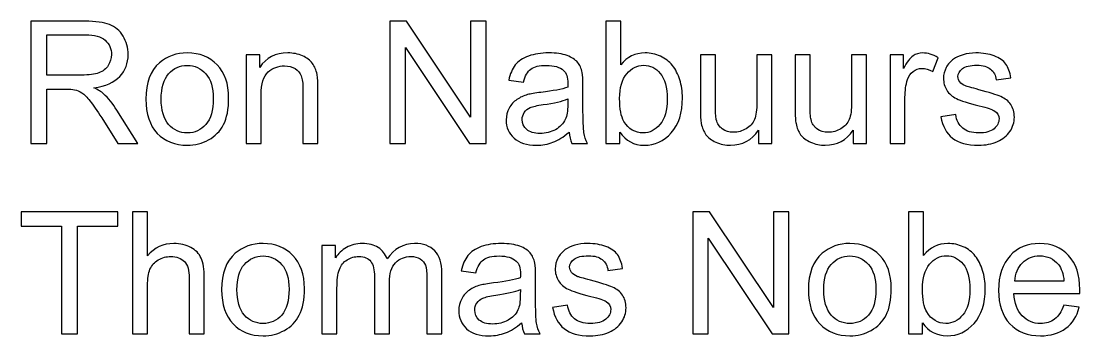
# Model space of a CAD drawing. Header units: centimetres. Extents: x -10.5 to 10.5, y -5.5 to 5.5.
# Drawn here: x 0.02 to 1.768, y -4.123 to -3.605 of the extents above; entities that cross this region are included whole.
import ezdxf

# ---------------------------------------------------------------- set-up
doc = ezdxf.new("R2010")
doc.units = ezdxf.units.CM
doc.header["$MEASUREMENT"] = 0
doc.layers.add('Laag 1', color=7, linetype='Continuous')

msp = doc.modelspace()

# ---------------------------------------------------------------- linework, layer by layer
at = {"layer": 'Laag 1', "color": 6}
for points, knots in [([(0.03569, -3.80596), (0.03569, -3.80596), (0.03569, -3.60456), (0.03569, -3.60456), (0.03569, -3.60456), (0.03569, -3.60456), (0.12495, -3.60456), (0.12495, -3.60456), (0.12495, -3.60456), (0.14291, -3.60456), (0.15655, -3.60638), (0.16588, -3.60999), (0.16588, -3.60999), (0.17521, -3.6136), (0.18267, -3.61998), (0.18824, -3.62912), (0.18824, -3.62912), (0.19382, -3.63826), (0.19659, -3.64839), (0.19659, -3.65945), (0.19659, -3.65945), (0.19659, -3.67375), (0.19195, -3.6858), (0.18271, -3.6956), (0.18271, -3.6956), (0.17348, -3.7054), (0.15923, -3.71159), (0.13991, -3.71426), (0.13991, -3.71426), (0.14699, -3.71763), (0.15233, -3.72101), (0.15599, -3.72429), (0.15599, -3.72429), (0.16377, -3.73142), (0.17113, -3.74037), (0.17802, -3.75111), (0.17802, -3.75111), (0.17802, -3.75111), (0.21286, -3.80596), (0.21286, -3.80596), (0.21286, -3.80596), (0.21286, -3.80596), (0.17957, -3.80596), (0.17957, -3.80596), (0.17957, -3.80596), (0.17957, -3.80596), (0.15294, -3.76405), (0.15294, -3.76405), (0.15294, -3.76405), (0.14521, -3.75191), (0.13878, -3.74267), (0.13377, -3.73625), (0.13377, -3.73625), (0.12871, -3.72982), (0.1242, -3.72537), (0.12022, -3.72279), (0.12022, -3.72279), (0.11628, -3.72026), (0.1122, -3.71848), (0.10808, -3.71745), (0.10808, -3.71745), (0.10508, -3.71684), (0.10015, -3.71651), (0.09326, -3.71651), (0.09326, -3.71651), (0.09326, -3.71651), (0.06241, -3.71651), (0.06241, -3.71651), (0.06241, -3.71651), (0.06241, -3.71651), (0.06241, -3.80596), (0.06241, -3.80596), (0.06241, -3.80596), (0.06241, -3.80596), (0.03569, -3.80596), (0.03569, -3.80596)], [0, 0, 0, 0, 0.05, 0.05, 0.05, 0.05, 0.1, 0.1, 0.1, 0.1, 0.15, 0.15, 0.15, 0.15, 0.2, 0.2, 0.2, 0.2, 0.25, 0.25, 0.25, 0.25, 0.3, 0.3, 0.3, 0.3, 0.35, 0.35, 0.35, 0.35, 0.4, 0.4, 0.4, 0.4, 0.45, 0.45, 0.45, 0.45, 0.5, 0.5, 0.5, 0.5, 0.55, 0.55, 0.55, 0.55, 0.6, 0.6, 0.6, 0.6, 0.65, 0.65, 0.65, 0.65, 0.7, 0.7, 0.7, 0.7, 0.75, 0.75, 0.75, 0.75, 0.8, 0.8, 0.8, 0.8, 0.85, 0.85, 0.85, 0.85, 0.9, 0.9, 0.9, 0.9, 1, 1, 1, 1]), ([(0.62902, -3.80596), (0.62902, -3.80596), (0.62902, -3.60456), (0.62902, -3.60456), (0.62902, -3.60456), (0.62902, -3.60456), (0.6564, -3.60456), (0.6564, -3.60456), (0.6564, -3.60456), (0.6564, -3.60456), (0.76207, -3.76264), (0.76207, -3.76264), (0.76207, -3.76264), (0.76207, -3.76264), (0.76207, -3.60456), (0.76207, -3.60456), (0.76207, -3.60456), (0.76207, -3.60456), (0.78767, -3.60456), (0.78767, -3.60456), (0.78767, -3.60456), (0.78767, -3.60456), (0.78767, -3.80596), (0.78767, -3.80596), (0.78767, -3.80596), (0.78767, -3.80596), (0.76029, -3.80596), (0.76029, -3.80596), (0.76029, -3.80596), (0.76029, -3.80596), (0.65462, -3.64788), (0.65462, -3.64788), (0.65462, -3.64788), (0.65462, -3.64788), (0.65462, -3.80596), (0.65462, -3.80596), (0.65462, -3.80596), (0.65462, -3.80596), (0.62902, -3.80596), (0.62902, -3.80596)], [0, 0, 0, 0, 0.0909091, 0.0909091, 0.0909091, 0.0909091, 0.1818182, 0.1818182, 0.1818182, 0.1818182, 0.2727273, 0.2727273, 0.2727273, 0.2727273, 0.3636364, 0.3636364, 0.3636364, 0.3636364, 0.4545455, 0.4545455, 0.4545455, 0.4545455, 0.5454545, 0.5454545, 0.5454545, 0.5454545, 0.6363636, 0.6363636, 0.6363636, 0.6363636, 0.7272727, 0.7272727, 0.7272727, 0.7272727, 0.8181818, 0.8181818, 0.8181818, 0.8181818, 1, 1, 1, 1]), ([(1.00857, -3.80596), (1.00857, -3.80596), (0.9855, -3.80596), (0.9855, -3.80596), (0.9855, -3.80596), (0.9855, -3.80596), (0.9855, -3.60456), (0.9855, -3.60456), (0.9855, -3.60456), (0.9855, -3.60456), (1.01026, -3.60456), (1.01026, -3.60456), (1.01026, -3.60456), (1.01026, -3.60456), (1.01026, -3.67643), (1.01026, -3.67643), (1.01026, -3.67643), (1.02071, -3.66339), (1.03403, -3.65688), (1.05025, -3.65688), (1.05025, -3.65688), (1.0592, -3.65688), (1.06773, -3.65866), (1.07575, -3.66227), (1.07575, -3.66227), (1.08377, -3.66588), (1.09033, -3.67099), (1.09554, -3.6775), (1.09554, -3.6775), (1.10069, -3.68407), (1.10477, -3.69194), (1.10768, -3.70118), (1.10768, -3.70118), (1.11063, -3.71037), (1.11208, -3.72026), (1.11208, -3.73076), (1.11208, -3.73076), (1.11208, -3.7557), (1.1059, -3.77502), (1.09357, -3.78861), (1.09357, -3.78861), (1.08119, -3.80226), (1.06637, -3.80905), (1.04908, -3.80905), (1.04908, -3.80905), (1.03187, -3.80905), (1.01837, -3.80188), (1.00857, -3.78758), (1.00857, -3.78758), (1.00857, -3.78758), (1.00857, -3.80596), (1.00857, -3.80596)], [0, 0, 0, 0, 0.0714286, 0.0714286, 0.0714286, 0.0714286, 0.1428571, 0.1428571, 0.1428571, 0.1428571, 0.2142857, 0.2142857, 0.2142857, 0.2142857, 0.2857143, 0.2857143, 0.2857143, 0.2857143, 0.3571429, 0.3571429, 0.3571429, 0.3571429, 0.4285714, 0.4285714, 0.4285714, 0.4285714, 0.5, 0.5, 0.5, 0.5, 0.5714286, 0.5714286, 0.5714286, 0.5714286, 0.6428571, 0.6428571, 0.6428571, 0.6428571, 0.7142857, 0.7142857, 0.7142857, 0.7142857, 0.7857143, 0.7857143, 0.7857143, 0.7857143, 0.8571429, 0.8571429, 0.8571429, 0.8571429, 1, 1, 1, 1]), ([(0.06241, -3.69344), (0.06241, -3.69344), (0.11961, -3.69344), (0.11961, -3.69344), (0.11961, -3.69344), (0.1318, -3.69344), (0.14127, -3.69218), (0.14811, -3.68965), (0.14811, -3.68965), (0.15496, -3.68716), (0.16016, -3.68313), (0.16368, -3.67755), (0.16368, -3.67755), (0.16724, -3.67202), (0.16902, -3.66602), (0.16902, -3.6595), (0.16902, -3.6595), (0.16902, -3.64998), (0.1656, -3.64211), (0.15871, -3.63597), (0.15871, -3.63597), (0.15182, -3.62983), (0.14094, -3.62678), (0.12608, -3.62678), (0.12608, -3.62678), (0.12608, -3.62678), (0.06241, -3.62678), (0.06241, -3.62678), (0.06241, -3.62678), (0.06241, -3.62678), (0.06241, -3.69344), (0.06241, -3.69344)], [0, 0, 0, 0, 0.1111111, 0.1111111, 0.1111111, 0.1111111, 0.2222222, 0.2222222, 0.2222222, 0.2222222, 0.3333333, 0.3333333, 0.3333333, 0.3333333, 0.4444444, 0.4444444, 0.4444444, 0.4444444, 0.5555556, 0.5555556, 0.5555556, 0.5555556, 0.6666667, 0.6666667, 0.6666667, 0.6666667, 0.7777778, 0.7777778, 0.7777778, 0.7777778, 1, 1, 1, 1]), ([(0.22589, -3.73297), (0.22589, -3.70601), (0.23339, -3.68604), (0.24844, -3.67305), (0.24844, -3.67305), (0.26096, -3.66227), (0.27629, -3.65688), (0.29434, -3.65688), (0.29434, -3.65688), (0.31436, -3.65688), (0.33077, -3.66344), (0.34352, -3.67657), (0.34352, -3.67657), (0.35622, -3.68965), (0.3626, -3.70779), (0.3626, -3.7309), (0.3626, -3.7309), (0.3626, -3.74966), (0.35979, -3.76438), (0.35416, -3.77511), (0.35416, -3.77511), (0.34854, -3.78585), (0.34033, -3.79419), (0.32955, -3.80015), (0.32955, -3.80015), (0.31881, -3.8061), (0.30704, -3.80905), (0.29434, -3.80905), (0.29434, -3.80905), (0.2739, -3.80905), (0.2574, -3.80254), (0.24479, -3.78946), (0.24479, -3.78946), (0.23217, -3.77638), (0.22589, -3.75753), (0.22589, -3.73297)], [0, 0, 0, 0, 0.1, 0.1, 0.1, 0.1, 0.2, 0.2, 0.2, 0.2, 0.3, 0.3, 0.3, 0.3, 0.4, 0.4, 0.4, 0.4, 0.5, 0.5, 0.5, 0.5, 0.6, 0.6, 0.6, 0.6, 0.7, 0.7, 0.7, 0.7, 0.8, 0.8, 0.8, 0.8, 1, 1, 1, 1]), ([(0.39162, -3.80596), (0.39162, -3.80596), (0.39162, -3.65997), (0.39162, -3.65997), (0.39162, -3.65997), (0.39162, -3.65997), (0.41384, -3.65997), (0.41384, -3.65997), (0.41384, -3.65997), (0.41384, -3.65997), (0.41384, -3.68069), (0.41384, -3.68069), (0.41384, -3.68069), (0.42453, -3.6648), (0.44, -3.65688), (0.4602, -3.65688), (0.4602, -3.65688), (0.46902, -3.65688), (0.47708, -3.65847), (0.48444, -3.66161), (0.48444, -3.66161), (0.4918, -3.66475), (0.49733, -3.66892), (0.50099, -3.67403), (0.50099, -3.67403), (0.50465, -3.67915), (0.50723, -3.68524), (0.50868, -3.69227), (0.50868, -3.69227), (0.50957, -3.69687), (0.51004, -3.70488), (0.51004, -3.71632), (0.51004, -3.71632), (0.51004, -3.71632), (0.51004, -3.80596), (0.51004, -3.80596), (0.51004, -3.80596), (0.51004, -3.80596), (0.48528, -3.80596), (0.48528, -3.80596), (0.48528, -3.80596), (0.48528, -3.80596), (0.48528, -3.71726), (0.48528, -3.71726), (0.48528, -3.71726), (0.48528, -3.70718), (0.48435, -3.69963), (0.48242, -3.69466), (0.48242, -3.69466), (0.4805, -3.68969), (0.47708, -3.68571), (0.4722, -3.68271), (0.4722, -3.68271), (0.46733, -3.67975), (0.46156, -3.67825), (0.455, -3.67825), (0.455, -3.67825), (0.4445, -3.67825), (0.43545, -3.68158), (0.42781, -3.68829), (0.42781, -3.68829), (0.42017, -3.69494), (0.41637, -3.70765), (0.41637, -3.72631), (0.41637, -3.72631), (0.41637, -3.72631), (0.41637, -3.80596), (0.41637, -3.80596), (0.41637, -3.80596), (0.41637, -3.80596), (0.39162, -3.80596), (0.39162, -3.80596)], [0, 0, 0, 0, 0.0526316, 0.0526316, 0.0526316, 0.0526316, 0.1052632, 0.1052632, 0.1052632, 0.1052632, 0.1578947, 0.1578947, 0.1578947, 0.1578947, 0.2105263, 0.2105263, 0.2105263, 0.2105263, 0.2631579, 0.2631579, 0.2631579, 0.2631579, 0.3157895, 0.3157895, 0.3157895, 0.3157895, 0.3684211, 0.3684211, 0.3684211, 0.3684211, 0.4210526, 0.4210526, 0.4210526, 0.4210526, 0.4736842, 0.4736842, 0.4736842, 0.4736842, 0.5263158, 0.5263158, 0.5263158, 0.5263158, 0.5789474, 0.5789474, 0.5789474, 0.5789474, 0.6315789, 0.6315789, 0.6315789, 0.6315789, 0.6842105, 0.6842105, 0.6842105, 0.6842105, 0.7368421, 0.7368421, 0.7368421, 0.7368421, 0.7894737, 0.7894737, 0.7894737, 0.7894737, 0.8421053, 0.8421053, 0.8421053, 0.8421053, 0.8947368, 0.8947368, 0.8947368, 0.8947368, 1, 1, 1, 1]), ([(0.9247, -3.78768), (0.91551, -3.79551), (0.90665, -3.80099), (0.89817, -3.80423), (0.89817, -3.80423), (0.88968, -3.80746), (0.88059, -3.80905), (0.87084, -3.80905), (0.87084, -3.80905), (0.8548, -3.80905), (0.84247, -3.80516), (0.83385, -3.79733), (0.83385, -3.79733), (0.82522, -3.78955), (0.82091, -3.77957), (0.82091, -3.76742), (0.82091, -3.76742), (0.82091, -3.7603), (0.82255, -3.75378), (0.82578, -3.74787), (0.82578, -3.74787), (0.82906, -3.74197), (0.83333, -3.73728), (0.83858, -3.73372), (0.83858, -3.73372), (0.84388, -3.73015), (0.84979, -3.72743), (0.8564, -3.7256), (0.8564, -3.7256), (0.86127, -3.72434), (0.86863, -3.72312), (0.87843, -3.7219), (0.87843, -3.7219), (0.8984, -3.71956), (0.91317, -3.7167), (0.92259, -3.71342), (0.92259, -3.71342), (0.92269, -3.71004), (0.92273, -3.70788), (0.92273, -3.70699), (0.92273, -3.70699), (0.92273, -3.69696), (0.92039, -3.68988), (0.9157, -3.68576), (0.9157, -3.68576), (0.90937, -3.68018), (0.89995, -3.67741), (0.88748, -3.67741), (0.88748, -3.67741), (0.8758, -3.67741), (0.86718, -3.67947), (0.86165, -3.68355), (0.86165, -3.68355), (0.85607, -3.68763), (0.85199, -3.69485), (0.84932, -3.70526), (0.84932, -3.70526), (0.84932, -3.70526), (0.82513, -3.70188), (0.82513, -3.70188), (0.82513, -3.70188), (0.82733, -3.69152), (0.83094, -3.68313), (0.836, -3.67675), (0.836, -3.67675), (0.84107, -3.67038), (0.84838, -3.6655), (0.85794, -3.66203), (0.85794, -3.66203), (0.86746, -3.65861), (0.87857, -3.65688), (0.89114, -3.65688), (0.89114, -3.65688), (0.90361, -3.65688), (0.91378, -3.65833), (0.92161, -3.66128), (0.92161, -3.66128), (0.92939, -3.66424), (0.93516, -3.66789), (0.93881, -3.67235), (0.93881, -3.67235), (0.94247, -3.6768), (0.94505, -3.68243), (0.94655, -3.68922), (0.94655, -3.68922), (0.94735, -3.69344), (0.94777, -3.70104), (0.94777, -3.71196), (0.94777, -3.71196), (0.94777, -3.71196), (0.94777, -3.74478), (0.94777, -3.74478), (0.94777, -3.74478), (0.94777, -3.7677), (0.94828, -3.78219), (0.94932, -3.78833), (0.94932, -3.78833), (0.9503, -3.79447), (0.95236, -3.80033), (0.95536, -3.80596), (0.95536, -3.80596), (0.95536, -3.80596), (0.92948, -3.80596), (0.92948, -3.80596), (0.92948, -3.80596), (0.927, -3.80076), (0.92541, -3.79466), (0.9247, -3.78768)], [0, 0, 0, 0, 0.0357143, 0.0357143, 0.0357143, 0.0357143, 0.0714286, 0.0714286, 0.0714286, 0.0714286, 0.1071429, 0.1071429, 0.1071429, 0.1071429, 0.1428571, 0.1428571, 0.1428571, 0.1428571, 0.1785714, 0.1785714, 0.1785714, 0.1785714, 0.2142857, 0.2142857, 0.2142857, 0.2142857, 0.25, 0.25, 0.25, 0.25, 0.2857143, 0.2857143, 0.2857143, 0.2857143, 0.3214286, 0.3214286, 0.3214286, 0.3214286, 0.3571429, 0.3571429, 0.3571429, 0.3571429, 0.3928571, 0.3928571, 0.3928571, 0.3928571, 0.4285714, 0.4285714, 0.4285714, 0.4285714, 0.4642857, 0.4642857, 0.4642857, 0.4642857, 0.5, 0.5, 0.5, 0.5, 0.5357143, 0.5357143, 0.5357143, 0.5357143, 0.5714286, 0.5714286, 0.5714286, 0.5714286, 0.6071429, 0.6071429, 0.6071429, 0.6071429, 0.6428571, 0.6428571, 0.6428571, 0.6428571, 0.6785714, 0.6785714, 0.6785714, 0.6785714, 0.7142857, 0.7142857, 0.7142857, 0.7142857, 0.75, 0.75, 0.75, 0.75, 0.7857143, 0.7857143, 0.7857143, 0.7857143, 0.8214286, 0.8214286, 0.8214286, 0.8214286, 0.8571429, 0.8571429, 0.8571429, 0.8571429, 0.8928571, 0.8928571, 0.8928571, 0.8928571, 0.9285714, 0.9285714, 0.9285714, 0.9285714, 1, 1, 1, 1]), ([(1.23758, -3.80596), (1.23758, -3.80596), (1.23758, -3.78425), (1.23758, -3.78425), (1.23758, -3.78425), (1.22624, -3.8008), (1.21086, -3.80905), (1.1914, -3.80905), (1.1914, -3.80905), (1.18282, -3.80905), (1.17481, -3.80741), (1.16735, -3.80413), (1.16735, -3.80413), (1.1599, -3.8008), (1.15437, -3.79668), (1.15076, -3.79171), (1.15076, -3.79171), (1.14715, -3.78669), (1.14462, -3.7806), (1.14316, -3.77338), (1.14316, -3.77338), (1.14218, -3.7685), (1.14166, -3.76081), (1.14166, -3.75031), (1.14166, -3.75031), (1.14166, -3.75031), (1.14166, -3.65997), (1.14166, -3.65997), (1.14166, -3.65997), (1.14166, -3.65997), (1.16642, -3.65997), (1.16642, -3.65997), (1.16642, -3.65997), (1.16642, -3.65997), (1.16642, -3.74075), (1.16642, -3.74075), (1.16642, -3.74075), (1.16642, -3.75364), (1.16693, -3.76236), (1.16792, -3.76681), (1.16792, -3.76681), (1.16946, -3.77333), (1.17275, -3.77839), (1.17781, -3.7821), (1.17781, -3.7821), (1.18282, -3.7858), (1.18901, -3.78768), (1.19642, -3.78768), (1.19642, -3.78768), (1.20383, -3.78768), (1.21077, -3.7858), (1.21724, -3.782), (1.21724, -3.782), (1.22371, -3.77821), (1.2283, -3.773), (1.23102, -3.76649), (1.23102, -3.76649), (1.23369, -3.75997), (1.23505, -3.75045), (1.23505, -3.73803), (1.23505, -3.73803), (1.23505, -3.73803), (1.23505, -3.65997), (1.23505, -3.65997), (1.23505, -3.65997), (1.23505, -3.65997), (1.2598, -3.65997), (1.2598, -3.65997), (1.2598, -3.65997), (1.2598, -3.65997), (1.2598, -3.80596), (1.2598, -3.80596), (1.2598, -3.80596), (1.2598, -3.80596), (1.23758, -3.80596), (1.23758, -3.80596)], [0, 0, 0, 0, 0.05, 0.05, 0.05, 0.05, 0.1, 0.1, 0.1, 0.1, 0.15, 0.15, 0.15, 0.15, 0.2, 0.2, 0.2, 0.2, 0.25, 0.25, 0.25, 0.25, 0.3, 0.3, 0.3, 0.3, 0.35, 0.35, 0.35, 0.35, 0.4, 0.4, 0.4, 0.4, 0.45, 0.45, 0.45, 0.45, 0.5, 0.5, 0.5, 0.5, 0.55, 0.55, 0.55, 0.55, 0.6, 0.6, 0.6, 0.6, 0.65, 0.65, 0.65, 0.65, 0.7, 0.7, 0.7, 0.7, 0.75, 0.75, 0.75, 0.75, 0.8, 0.8, 0.8, 0.8, 0.85, 0.85, 0.85, 0.85, 0.9, 0.9, 0.9, 0.9, 1, 1, 1, 1]), ([(1.39402, -3.80596), (1.39402, -3.80596), (1.39402, -3.78425), (1.39402, -3.78425), (1.39402, -3.78425), (1.38268, -3.8008), (1.3673, -3.80905), (1.34784, -3.80905), (1.34784, -3.80905), (1.33926, -3.80905), (1.33125, -3.80741), (1.32379, -3.80413), (1.32379, -3.80413), (1.31634, -3.8008), (1.31081, -3.79668), (1.3072, -3.79171), (1.3072, -3.79171), (1.30359, -3.78669), (1.30106, -3.7806), (1.2996, -3.77338), (1.2996, -3.77338), (1.29862, -3.7685), (1.2981, -3.76081), (1.2981, -3.75031), (1.2981, -3.75031), (1.2981, -3.75031), (1.2981, -3.65997), (1.2981, -3.65997), (1.2981, -3.65997), (1.2981, -3.65997), (1.32286, -3.65997), (1.32286, -3.65997), (1.32286, -3.65997), (1.32286, -3.65997), (1.32286, -3.74075), (1.32286, -3.74075), (1.32286, -3.74075), (1.32286, -3.75364), (1.32337, -3.76236), (1.32436, -3.76681), (1.32436, -3.76681), (1.3259, -3.77333), (1.32919, -3.77839), (1.33425, -3.7821), (1.33425, -3.7821), (1.33926, -3.7858), (1.34545, -3.78768), (1.35286, -3.78768), (1.35286, -3.78768), (1.36027, -3.78768), (1.36721, -3.7858), (1.37368, -3.782), (1.37368, -3.782), (1.38015, -3.77821), (1.38474, -3.773), (1.38746, -3.76649), (1.38746, -3.76649), (1.39013, -3.75997), (1.39149, -3.75045), (1.39149, -3.73803), (1.39149, -3.73803), (1.39149, -3.73803), (1.39149, -3.65997), (1.39149, -3.65997), (1.39149, -3.65997), (1.39149, -3.65997), (1.41624, -3.65997), (1.41624, -3.65997), (1.41624, -3.65997), (1.41624, -3.65997), (1.41624, -3.80596), (1.41624, -3.80596), (1.41624, -3.80596), (1.41624, -3.80596), (1.39402, -3.80596), (1.39402, -3.80596)], [0, 0, 0, 0, 0.05, 0.05, 0.05, 0.05, 0.1, 0.1, 0.1, 0.1, 0.15, 0.15, 0.15, 0.15, 0.2, 0.2, 0.2, 0.2, 0.25, 0.25, 0.25, 0.25, 0.3, 0.3, 0.3, 0.3, 0.35, 0.35, 0.35, 0.35, 0.4, 0.4, 0.4, 0.4, 0.45, 0.45, 0.45, 0.45, 0.5, 0.5, 0.5, 0.5, 0.55, 0.55, 0.55, 0.55, 0.6, 0.6, 0.6, 0.6, 0.65, 0.65, 0.65, 0.65, 0.7, 0.7, 0.7, 0.7, 0.75, 0.75, 0.75, 0.75, 0.8, 0.8, 0.8, 0.8, 0.85, 0.85, 0.85, 0.85, 0.9, 0.9, 0.9, 0.9, 1, 1, 1, 1]), ([(1.45482, -3.80596), (1.45482, -3.80596), (1.45482, -3.65997), (1.45482, -3.65997), (1.45482, -3.65997), (1.45482, -3.65997), (1.47705, -3.65997), (1.47705, -3.65997), (1.47705, -3.65997), (1.47705, -3.65997), (1.47705, -3.68233), (1.47705, -3.68233), (1.47705, -3.68233), (1.48272, -3.67197), (1.48797, -3.66513), (1.4928, -3.66185), (1.4928, -3.66185), (1.49763, -3.65852), (1.50292, -3.65688), (1.50869, -3.65688), (1.50869, -3.65688), (1.51704, -3.65688), (1.52552, -3.6595), (1.53415, -3.66471), (1.53415, -3.66471), (1.53415, -3.66471), (1.52533, -3.68754), (1.52533, -3.68754), (1.52533, -3.68754), (1.51933, -3.68416), (1.51333, -3.68247), (1.50733, -3.68247), (1.50733, -3.68247), (1.50194, -3.68247), (1.49711, -3.68411), (1.49284, -3.68735), (1.49284, -3.68735), (1.48858, -3.69058), (1.48553, -3.69508), (1.4837, -3.70085), (1.4837, -3.70085), (1.48094, -3.70962), (1.47958, -3.71923), (1.47958, -3.72968), (1.47958, -3.72968), (1.47958, -3.72968), (1.47958, -3.80596), (1.47958, -3.80596), (1.47958, -3.80596), (1.47958, -3.80596), (1.45482, -3.80596), (1.45482, -3.80596)], [0, 0, 0, 0, 0.0714286, 0.0714286, 0.0714286, 0.0714286, 0.1428571, 0.1428571, 0.1428571, 0.1428571, 0.2142857, 0.2142857, 0.2142857, 0.2142857, 0.2857143, 0.2857143, 0.2857143, 0.2857143, 0.3571429, 0.3571429, 0.3571429, 0.3571429, 0.4285714, 0.4285714, 0.4285714, 0.4285714, 0.5, 0.5, 0.5, 0.5, 0.5714286, 0.5714286, 0.5714286, 0.5714286, 0.6428571, 0.6428571, 0.6428571, 0.6428571, 0.7142857, 0.7142857, 0.7142857, 0.7142857, 0.7857143, 0.7857143, 0.7857143, 0.7857143, 0.8571429, 0.8571429, 0.8571429, 0.8571429, 1, 1, 1, 1]), ([(1.53893, -3.76236), (1.53893, -3.76236), (1.5634, -3.75842), (1.5634, -3.75842), (1.5634, -3.75842), (1.56476, -3.76822), (1.56861, -3.77572), (1.57489, -3.78097), (1.57489, -3.78097), (1.58117, -3.78618), (1.58998, -3.7888), (1.60124, -3.7888), (1.60124, -3.7888), (1.61263, -3.7888), (1.62107, -3.7865), (1.6266, -3.78186), (1.6266, -3.78186), (1.63208, -3.77727), (1.63485, -3.77183), (1.63485, -3.76559), (1.63485, -3.76559), (1.63485, -3.76002), (1.63237, -3.75561), (1.62744, -3.75242), (1.62744, -3.75242), (1.62397, -3.75022), (1.61553, -3.74745), (1.60213, -3.74403), (1.60213, -3.74403), (1.58403, -3.73948), (1.57151, -3.73554), (1.56448, -3.73222), (1.56448, -3.73222), (1.5575, -3.72884), (1.5522, -3.72425), (1.54859, -3.71834), (1.54859, -3.71834), (1.54498, -3.71248), (1.54315, -3.70596), (1.54315, -3.69884), (1.54315, -3.69884), (1.54315, -3.69232), (1.54465, -3.68632), (1.5476, -3.68079), (1.5476, -3.68079), (1.5506, -3.67525), (1.55464, -3.67066), (1.55975, -3.667), (1.55975, -3.667), (1.56359, -3.66419), (1.56884, -3.6618), (1.57545, -3.65983), (1.57545, -3.65983), (1.58211, -3.65786), (1.58919, -3.65688), (1.59678, -3.65688), (1.59678, -3.65688), (1.60822, -3.65688), (1.61825, -3.65852), (1.62688, -3.66185), (1.62688, -3.66185), (1.63555, -3.66513), (1.64193, -3.66963), (1.64605, -3.67525), (1.64605, -3.67525), (1.65013, -3.68093), (1.65299, -3.68847), (1.65454, -3.69794), (1.65454, -3.69794), (1.65454, -3.69794), (1.63035, -3.70132), (1.63035, -3.70132), (1.63035, -3.70132), (1.62927, -3.69373), (1.62608, -3.68777), (1.62083, -3.68351), (1.62083, -3.68351), (1.61558, -3.67924), (1.60817, -3.67713), (1.59856, -3.67713), (1.59856, -3.67713), (1.58726, -3.67713), (1.57915, -3.679), (1.57433, -3.68275), (1.57433, -3.68275), (1.5695, -3.68651), (1.56706, -3.69091), (1.56706, -3.69593), (1.56706, -3.69593), (1.56706, -3.69912), (1.56804, -3.70202), (1.57006, -3.7046), (1.57006, -3.7046), (1.57208, -3.70723), (1.57522, -3.70943), (1.57953, -3.71117), (1.57953, -3.71117), (1.58201, -3.7121), (1.58923, -3.71421), (1.60133, -3.71749), (1.60133, -3.71749), (1.61877, -3.72214), (1.63096, -3.72598), (1.6379, -3.72893), (1.6379, -3.72893), (1.64484, -3.73189), (1.65027, -3.73625), (1.65421, -3.74187), (1.65421, -3.74187), (1.6582, -3.74755), (1.66017, -3.75458), (1.66017, -3.76302), (1.66017, -3.76302), (1.66017, -3.77122), (1.65778, -3.77896), (1.65295, -3.78622), (1.65295, -3.78622), (1.64812, -3.79349), (1.64118, -3.79912), (1.63213, -3.8031), (1.63213, -3.8031), (1.62304, -3.80709), (1.61277, -3.80905), (1.60133, -3.80905), (1.60133, -3.80905), (1.58239, -3.80905), (1.5679, -3.80512), (1.55796, -3.79729), (1.55796, -3.79729), (1.54803, -3.78941), (1.5417, -3.77778), (1.53893, -3.76236)], [0, 0, 0, 0, 0.0294118, 0.0294118, 0.0294118, 0.0294118, 0.0588235, 0.0588235, 0.0588235, 0.0588235, 0.0882353, 0.0882353, 0.0882353, 0.0882353, 0.1176471, 0.1176471, 0.1176471, 0.1176471, 0.1470588, 0.1470588, 0.1470588, 0.1470588, 0.1764706, 0.1764706, 0.1764706, 0.1764706, 0.2058824, 0.2058824, 0.2058824, 0.2058824, 0.2352941, 0.2352941, 0.2352941, 0.2352941, 0.2647059, 0.2647059, 0.2647059, 0.2647059, 0.2941176, 0.2941176, 0.2941176, 0.2941176, 0.3235294, 0.3235294, 0.3235294, 0.3235294, 0.3529412, 0.3529412, 0.3529412, 0.3529412, 0.3823529, 0.3823529, 0.3823529, 0.3823529, 0.4117647, 0.4117647, 0.4117647, 0.4117647, 0.4411765, 0.4411765, 0.4411765, 0.4411765, 0.4705882, 0.4705882, 0.4705882, 0.4705882, 0.5, 0.5, 0.5, 0.5, 0.5294118, 0.5294118, 0.5294118, 0.5294118, 0.5588235, 0.5588235, 0.5588235, 0.5588235, 0.5882353, 0.5882353, 0.5882353, 0.5882353, 0.6176471, 0.6176471, 0.6176471, 0.6176471, 0.6470588, 0.6470588, 0.6470588, 0.6470588, 0.6764706, 0.6764706, 0.6764706, 0.6764706, 0.7058824, 0.7058824, 0.7058824, 0.7058824, 0.7352941, 0.7352941, 0.7352941, 0.7352941, 0.7647059, 0.7647059, 0.7647059, 0.7647059, 0.7941176, 0.7941176, 0.7941176, 0.7941176, 0.8235294, 0.8235294, 0.8235294, 0.8235294, 0.8529412, 0.8529412, 0.8529412, 0.8529412, 0.8823529, 0.8823529, 0.8823529, 0.8823529, 0.9117647, 0.9117647, 0.9117647, 0.9117647, 0.9411765, 0.9411765, 0.9411765, 0.9411765, 1, 1, 1, 1]), ([(0.25121, -3.73301), (0.25121, -3.75167), (0.25529, -3.76564), (0.26344, -3.77488), (0.26344, -3.77488), (0.27165, -3.78416), (0.28192, -3.7888), (0.29434, -3.7888), (0.29434, -3.7888), (0.30662, -3.7888), (0.31684, -3.78416), (0.32505, -3.77483), (0.32505, -3.77483), (0.3332, -3.7655), (0.33728, -3.7513), (0.33728, -3.73222), (0.33728, -3.73222), (0.33728, -3.71421), (0.33316, -3.70057), (0.32495, -3.69133), (0.32495, -3.69133), (0.31675, -3.68205), (0.30653, -3.67741), (0.29434, -3.67741), (0.29434, -3.67741), (0.28192, -3.67741), (0.27165, -3.682), (0.26344, -3.69124), (0.26344, -3.69124), (0.25529, -3.70048), (0.25121, -3.7144), (0.25121, -3.73301)], [0, 0, 0, 0, 0.1111111, 0.1111111, 0.1111111, 0.1111111, 0.2222222, 0.2222222, 0.2222222, 0.2222222, 0.3333333, 0.3333333, 0.3333333, 0.3333333, 0.4444444, 0.4444444, 0.4444444, 0.4444444, 0.5555556, 0.5555556, 0.5555556, 0.5555556, 0.6666667, 0.6666667, 0.6666667, 0.6666667, 0.7777778, 0.7777778, 0.7777778, 0.7777778, 1, 1, 1, 1]), ([(1.00829, -3.73189), (1.00829, -3.74933), (1.01068, -3.76194), (1.01541, -3.76972), (1.01541, -3.76972), (1.0232, -3.78243), (1.0337, -3.7888), (1.04697, -3.7888), (1.04697, -3.7888), (1.0578, -3.7888), (1.06712, -3.78411), (1.07495, -3.77474), (1.07495, -3.77474), (1.08283, -3.76536), (1.08677, -3.75139), (1.08677, -3.73282), (1.08677, -3.73282), (1.08677, -3.71379), (1.08302, -3.69977), (1.07547, -3.69072), (1.07547, -3.69072), (1.06792, -3.68168), (1.05878, -3.67713), (1.04809, -3.67713), (1.04809, -3.67713), (1.03726, -3.67713), (1.02793, -3.68182), (1.0201, -3.69119), (1.0201, -3.69119), (1.01223, -3.70057), (1.00829, -3.71412), (1.00829, -3.73189)], [0, 0, 0, 0, 0.1111111, 0.1111111, 0.1111111, 0.1111111, 0.2222222, 0.2222222, 0.2222222, 0.2222222, 0.3333333, 0.3333333, 0.3333333, 0.3333333, 0.4444444, 0.4444444, 0.4444444, 0.4444444, 0.5555556, 0.5555556, 0.5555556, 0.5555556, 0.6666667, 0.6666667, 0.6666667, 0.6666667, 0.7777778, 0.7777778, 0.7777778, 0.7777778, 1, 1, 1, 1]), ([(0.92273, -3.73282), (0.91373, -3.73648), (0.90023, -3.73958), (0.88223, -3.74211), (0.88223, -3.74211), (0.87201, -3.74356), (0.86479, -3.7452), (0.86057, -3.74703), (0.86057, -3.74703), (0.85635, -3.74886), (0.85311, -3.75153), (0.85082, -3.755), (0.85082, -3.755), (0.84852, -3.75852), (0.84735, -3.76241), (0.84735, -3.76672), (0.84735, -3.76672), (0.84735, -3.77324), (0.84983, -3.77872), (0.85485, -3.78308), (0.85485, -3.78308), (0.85987, -3.78744), (0.86718, -3.78965), (0.87679, -3.78965), (0.87679, -3.78965), (0.88631, -3.78965), (0.89479, -3.78758), (0.90225, -3.78341), (0.90225, -3.78341), (0.90965, -3.77928), (0.91514, -3.77361), (0.91861, -3.76644), (0.91861, -3.76644), (0.92128, -3.76086), (0.92259, -3.75266), (0.92259, -3.74183), (0.92259, -3.74183), (0.92259, -3.74183), (0.92273, -3.73282), (0.92273, -3.73282)], [0, 0, 0, 0, 0.0909091, 0.0909091, 0.0909091, 0.0909091, 0.1818182, 0.1818182, 0.1818182, 0.1818182, 0.2727273, 0.2727273, 0.2727273, 0.2727273, 0.3636364, 0.3636364, 0.3636364, 0.3636364, 0.4545455, 0.4545455, 0.4545455, 0.4545455, 0.5454545, 0.5454545, 0.5454545, 0.5454545, 0.6363636, 0.6363636, 0.6363636, 0.6363636, 0.7272727, 0.7272727, 0.7272727, 0.7272727, 0.8181818, 0.8181818, 0.8181818, 0.8181818, 1, 1, 1, 1]), ([(0.08632, -4.12021), (0.08632, -4.12021), (0.08632, -3.94243), (0.08632, -3.94243), (0.08632, -3.94243), (0.08632, -3.94243), (0.01994, -3.94243), (0.01994, -3.94243), (0.01994, -3.94243), (0.01994, -3.94243), (0.01994, -3.91881), (0.01994, -3.91881), (0.01994, -3.91881), (0.01994, -3.91881), (0.17943, -3.91881), (0.17943, -3.91881), (0.17943, -3.91881), (0.17943, -3.91881), (0.17943, -3.94243), (0.17943, -3.94243), (0.17943, -3.94243), (0.17943, -3.94243), (0.11305, -3.94243), (0.11305, -3.94243), (0.11305, -3.94243), (0.11305, -3.94243), (0.11305, -4.12021), (0.11305, -4.12021), (0.11305, -4.12021), (0.11305, -4.12021), (0.08632, -4.12021), (0.08632, -4.12021)], [0, 0, 0, 0, 0.1111111, 0.1111111, 0.1111111, 0.1111111, 0.2222222, 0.2222222, 0.2222222, 0.2222222, 0.3333333, 0.3333333, 0.3333333, 0.3333333, 0.4444444, 0.4444444, 0.4444444, 0.4444444, 0.5555556, 0.5555556, 0.5555556, 0.5555556, 0.6666667, 0.6666667, 0.6666667, 0.6666667, 0.7777778, 0.7777778, 0.7777778, 0.7777778, 1, 1, 1, 1]), ([(0.20386, -4.12021), (0.20386, -4.12021), (0.20386, -3.91881), (0.20386, -3.91881), (0.20386, -3.91881), (0.20386, -3.91881), (0.22861, -3.91881), (0.22861, -3.91881), (0.22861, -3.91881), (0.22861, -3.91881), (0.22861, -3.99129), (0.22861, -3.99129), (0.22861, -3.99129), (0.24009, -3.97783), (0.25458, -3.97113), (0.27211, -3.97113), (0.27211, -3.97113), (0.28285, -3.97113), (0.29218, -3.97324), (0.30015, -3.9775), (0.30015, -3.9775), (0.30807, -3.98177), (0.31375, -3.98763), (0.31717, -3.99513), (0.31717, -3.99513), (0.32059, -4.00263), (0.32228, -4.01355), (0.32228, -4.02781), (0.32228, -4.02781), (0.32228, -4.02781), (0.32228, -4.12021), (0.32228, -4.12021), (0.32228, -4.12021), (0.32228, -4.12021), (0.29752, -4.12021), (0.29752, -4.12021), (0.29752, -4.12021), (0.29752, -4.12021), (0.29752, -4.0279), (0.29752, -4.0279), (0.29752, -4.0279), (0.29752, -4.01557), (0.29485, -4.00657), (0.28955, -4.00094), (0.28955, -4.00094), (0.28421, -3.99532), (0.27671, -3.9925), (0.26696, -3.9925), (0.26696, -3.9925), (0.25969, -3.9925), (0.25285, -3.99438), (0.24642, -3.99818), (0.24642, -3.99818), (0.24, -4.00197), (0.23545, -4.00713), (0.23269, -4.01365), (0.23269, -4.01365), (0.22997, -4.02012), (0.22861, -4.02907), (0.22861, -4.04051), (0.22861, -4.04051), (0.22861, -4.04051), (0.22861, -4.12021), (0.22861, -4.12021), (0.22861, -4.12021), (0.22861, -4.12021), (0.20386, -4.12021), (0.20386, -4.12021)], [0, 0, 0, 0, 0.0555556, 0.0555556, 0.0555556, 0.0555556, 0.1111111, 0.1111111, 0.1111111, 0.1111111, 0.1666667, 0.1666667, 0.1666667, 0.1666667, 0.2222222, 0.2222222, 0.2222222, 0.2222222, 0.2777778, 0.2777778, 0.2777778, 0.2777778, 0.3333333, 0.3333333, 0.3333333, 0.3333333, 0.3888889, 0.3888889, 0.3888889, 0.3888889, 0.4444444, 0.4444444, 0.4444444, 0.4444444, 0.5, 0.5, 0.5, 0.5, 0.5555556, 0.5555556, 0.5555556, 0.5555556, 0.6111111, 0.6111111, 0.6111111, 0.6111111, 0.6666667, 0.6666667, 0.6666667, 0.6666667, 0.7222222, 0.7222222, 0.7222222, 0.7222222, 0.7777778, 0.7777778, 0.7777778, 0.7777778, 0.8333333, 0.8333333, 0.8333333, 0.8333333, 0.8888889, 0.8888889, 0.8888889, 0.8888889, 1, 1, 1, 1]), ([(1.12909, -4.12021), (1.12909, -4.12021), (1.12909, -3.91881), (1.12909, -3.91881), (1.12909, -3.91881), (1.12909, -3.91881), (1.15647, -3.91881), (1.15647, -3.91881), (1.15647, -3.91881), (1.15647, -3.91881), (1.26214, -4.07689), (1.26214, -4.07689), (1.26214, -4.07689), (1.26214, -4.07689), (1.26214, -3.91881), (1.26214, -3.91881), (1.26214, -3.91881), (1.26214, -3.91881), (1.28774, -3.91881), (1.28774, -3.91881), (1.28774, -3.91881), (1.28774, -3.91881), (1.28774, -4.12021), (1.28774, -4.12021), (1.28774, -4.12021), (1.28774, -4.12021), (1.26036, -4.12021), (1.26036, -4.12021), (1.26036, -4.12021), (1.26036, -4.12021), (1.15469, -3.96213), (1.15469, -3.96213), (1.15469, -3.96213), (1.15469, -3.96213), (1.15469, -4.12021), (1.15469, -4.12021), (1.15469, -4.12021), (1.15469, -4.12021), (1.12909, -4.12021), (1.12909, -4.12021)], [0, 0, 0, 0, 0.0909091, 0.0909091, 0.0909091, 0.0909091, 0.1818182, 0.1818182, 0.1818182, 0.1818182, 0.2727273, 0.2727273, 0.2727273, 0.2727273, 0.3636364, 0.3636364, 0.3636364, 0.3636364, 0.4545455, 0.4545455, 0.4545455, 0.4545455, 0.5454545, 0.5454545, 0.5454545, 0.5454545, 0.6363636, 0.6363636, 0.6363636, 0.6363636, 0.7272727, 0.7272727, 0.7272727, 0.7272727, 0.8181818, 0.8181818, 0.8181818, 0.8181818, 1, 1, 1, 1]), ([(1.50864, -4.12021), (1.50864, -4.12021), (1.48557, -4.12021), (1.48557, -4.12021), (1.48557, -4.12021), (1.48557, -4.12021), (1.48557, -3.91881), (1.48557, -3.91881), (1.48557, -3.91881), (1.48557, -3.91881), (1.51033, -3.91881), (1.51033, -3.91881), (1.51033, -3.91881), (1.51033, -3.91881), (1.51033, -3.99068), (1.51033, -3.99068), (1.51033, -3.99068), (1.52078, -3.97764), (1.5341, -3.97113), (1.55032, -3.97113), (1.55032, -3.97113), (1.55927, -3.97113), (1.5678, -3.97291), (1.57582, -3.97652), (1.57582, -3.97652), (1.58384, -3.98013), (1.5904, -3.98524), (1.59561, -3.99175), (1.59561, -3.99175), (1.60076, -3.99832), (1.60484, -4.00619), (1.60775, -4.01543), (1.60775, -4.01543), (1.6107, -4.02462), (1.61215, -4.03451), (1.61215, -4.04501), (1.61215, -4.04501), (1.61215, -4.06995), (1.60597, -4.08927), (1.59364, -4.10286), (1.59364, -4.10286), (1.58126, -4.11651), (1.56644, -4.1233), (1.54915, -4.1233), (1.54915, -4.1233), (1.53194, -4.1233), (1.51844, -4.11613), (1.50864, -4.10183), (1.50864, -4.10183), (1.50864, -4.10183), (1.50864, -4.12021), (1.50864, -4.12021)], [0, 0, 0, 0, 0.0714286, 0.0714286, 0.0714286, 0.0714286, 0.1428571, 0.1428571, 0.1428571, 0.1428571, 0.2142857, 0.2142857, 0.2142857, 0.2142857, 0.2857143, 0.2857143, 0.2857143, 0.2857143, 0.3571429, 0.3571429, 0.3571429, 0.3571429, 0.4285714, 0.4285714, 0.4285714, 0.4285714, 0.5, 0.5, 0.5, 0.5, 0.5714286, 0.5714286, 0.5714286, 0.5714286, 0.6428571, 0.6428571, 0.6428571, 0.6428571, 0.7142857, 0.7142857, 0.7142857, 0.7142857, 0.7857143, 0.7857143, 0.7857143, 0.7857143, 0.8571429, 0.8571429, 0.8571429, 0.8571429, 1, 1, 1, 1]), ([(0.35101, -4.04722), (0.35101, -4.02026), (0.35851, -4.00029), (0.37356, -3.9873), (0.37356, -3.9873), (0.38608, -3.97652), (0.40141, -3.97113), (0.41946, -3.97113), (0.41946, -3.97113), (0.43948, -3.97113), (0.45589, -3.97769), (0.46864, -3.99082), (0.46864, -3.99082), (0.48134, -4.0039), (0.48772, -4.02204), (0.48772, -4.04515), (0.48772, -4.04515), (0.48772, -4.06391), (0.48491, -4.07863), (0.47928, -4.08936), (0.47928, -4.08936), (0.47366, -4.1001), (0.46545, -4.10844), (0.45467, -4.1144), (0.45467, -4.1144), (0.44393, -4.12035), (0.43216, -4.1233), (0.41946, -4.1233), (0.41946, -4.1233), (0.39902, -4.1233), (0.38252, -4.11679), (0.36991, -4.10371), (0.36991, -4.10371), (0.35729, -4.09063), (0.35101, -4.07178), (0.35101, -4.04722)], [0, 0, 0, 0, 0.1, 0.1, 0.1, 0.1, 0.2, 0.2, 0.2, 0.2, 0.3, 0.3, 0.3, 0.3, 0.4, 0.4, 0.4, 0.4, 0.5, 0.5, 0.5, 0.5, 0.6, 0.6, 0.6, 0.6, 0.7, 0.7, 0.7, 0.7, 0.8, 0.8, 0.8, 0.8, 1, 1, 1, 1]), ([(0.51674, -4.12021), (0.51674, -4.12021), (0.51674, -3.97422), (0.51674, -3.97422), (0.51674, -3.97422), (0.51674, -3.97422), (0.53896, -3.97422), (0.53896, -3.97422), (0.53896, -3.97422), (0.53896, -3.97422), (0.53896, -3.99485), (0.53896, -3.99485), (0.53896, -3.99485), (0.5435, -3.98772), (0.5496, -3.98196), (0.55719, -3.97764), (0.55719, -3.97764), (0.56479, -3.97328), (0.57342, -3.97113), (0.58312, -3.97113), (0.58312, -3.97113), (0.5939, -3.97113), (0.60276, -3.97338), (0.60965, -3.97783), (0.60965, -3.97783), (0.61655, -3.98233), (0.62142, -3.98857), (0.62423, -3.99663), (0.62423, -3.99663), (0.63586, -3.97961), (0.65091, -3.97113), (0.66948, -3.97113), (0.66948, -3.97113), (0.68401, -3.97113), (0.69521, -3.97511), (0.703, -3.98313), (0.703, -3.98313), (0.71083, -3.99114), (0.71476, -4.00347), (0.71476, -4.02012), (0.71476, -4.02012), (0.71476, -4.02012), (0.71476, -4.12021), (0.71476, -4.12021), (0.71476, -4.12021), (0.71476, -4.12021), (0.69001, -4.12021), (0.69001, -4.12021), (0.69001, -4.12021), (0.69001, -4.12021), (0.69001, -4.02832), (0.69001, -4.02832), (0.69001, -4.02832), (0.69001, -4.01848), (0.68917, -4.01135), (0.68757, -4.00699), (0.68757, -4.00699), (0.68598, -4.00263), (0.68307, -3.99916), (0.67881, -3.99649), (0.67881, -3.99649), (0.67459, -3.99382), (0.66962, -3.9925), (0.66394, -3.9925), (0.66394, -3.9925), (0.65363, -3.9925), (0.6451, -3.99593), (0.6383, -4.00272), (0.6383, -4.00272), (0.6315, -4.00957), (0.62813, -4.02049), (0.62813, -4.03549), (0.62813, -4.03549), (0.62813, -4.03549), (0.62813, -4.12021), (0.62813, -4.12021), (0.62813, -4.12021), (0.62813, -4.12021), (0.60337, -4.12021), (0.60337, -4.12021), (0.60337, -4.12021), (0.60337, -4.12021), (0.60337, -4.02546), (0.60337, -4.02546), (0.60337, -4.02546), (0.60337, -4.01449), (0.60136, -4.00624), (0.59732, -4.00076), (0.59732, -4.00076), (0.59329, -3.99527), (0.58668, -3.9925), (0.57754, -3.9925), (0.57754, -3.9925), (0.5706, -3.9925), (0.56418, -3.99433), (0.55827, -3.99799), (0.55827, -3.99799), (0.55237, -4.00165), (0.5481, -4.00699), (0.54543, -4.01407), (0.54543, -4.01407), (0.5428, -4.0211), (0.54149, -4.03128), (0.54149, -4.04454), (0.54149, -4.04454), (0.54149, -4.04454), (0.54149, -4.12021), (0.54149, -4.12021), (0.54149, -4.12021), (0.54149, -4.12021), (0.51674, -4.12021), (0.51674, -4.12021)], [0, 0, 0, 0, 0.0344828, 0.0344828, 0.0344828, 0.0344828, 0.0689655, 0.0689655, 0.0689655, 0.0689655, 0.1034483, 0.1034483, 0.1034483, 0.1034483, 0.137931, 0.137931, 0.137931, 0.137931, 0.1724138, 0.1724138, 0.1724138, 0.1724138, 0.2068966, 0.2068966, 0.2068966, 0.2068966, 0.2413793, 0.2413793, 0.2413793, 0.2413793, 0.2758621, 0.2758621, 0.2758621, 0.2758621, 0.3103448, 0.3103448, 0.3103448, 0.3103448, 0.3448276, 0.3448276, 0.3448276, 0.3448276, 0.3793103, 0.3793103, 0.3793103, 0.3793103, 0.4137931, 0.4137931, 0.4137931, 0.4137931, 0.4482759, 0.4482759, 0.4482759, 0.4482759, 0.4827586, 0.4827586, 0.4827586, 0.4827586, 0.5172414, 0.5172414, 0.5172414, 0.5172414, 0.5517241, 0.5517241, 0.5517241, 0.5517241, 0.5862069, 0.5862069, 0.5862069, 0.5862069, 0.6206897, 0.6206897, 0.6206897, 0.6206897, 0.6551724, 0.6551724, 0.6551724, 0.6551724, 0.6896552, 0.6896552, 0.6896552, 0.6896552, 0.7241379, 0.7241379, 0.7241379, 0.7241379, 0.7586207, 0.7586207, 0.7586207, 0.7586207, 0.7931034, 0.7931034, 0.7931034, 0.7931034, 0.8275862, 0.8275862, 0.8275862, 0.8275862, 0.862069, 0.862069, 0.862069, 0.862069, 0.8965517, 0.8965517, 0.8965517, 0.8965517, 0.9310345, 0.9310345, 0.9310345, 0.9310345, 1, 1, 1, 1]), ([(0.8464, -4.10193), (0.83721, -4.10976), (0.82835, -4.11524), (0.81987, -4.11848), (0.81987, -4.11848), (0.81138, -4.12171), (0.80229, -4.1233), (0.79254, -4.1233), (0.79254, -4.1233), (0.7765, -4.1233), (0.76417, -4.11941), (0.75555, -4.11158), (0.75555, -4.11158), (0.74692, -4.1038), (0.74261, -4.09382), (0.74261, -4.08167), (0.74261, -4.08167), (0.74261, -4.07455), (0.74425, -4.06803), (0.74748, -4.06212), (0.74748, -4.06212), (0.75076, -4.05622), (0.75503, -4.05153), (0.76028, -4.04797), (0.76028, -4.04797), (0.76558, -4.0444), (0.77149, -4.04168), (0.7781, -4.03985), (0.7781, -4.03985), (0.78297, -4.03859), (0.79033, -4.03737), (0.80013, -4.03615), (0.80013, -4.03615), (0.8201, -4.03381), (0.83487, -4.03095), (0.84429, -4.02767), (0.84429, -4.02767), (0.84439, -4.02429), (0.84443, -4.02213), (0.84443, -4.02124), (0.84443, -4.02124), (0.84443, -4.01121), (0.84209, -4.00413), (0.8374, -4.00001), (0.8374, -4.00001), (0.83107, -3.99443), (0.82165, -3.99166), (0.80918, -3.99166), (0.80918, -3.99166), (0.7975, -3.99166), (0.78888, -3.99372), (0.78335, -3.9978), (0.78335, -3.9978), (0.77777, -4.00188), (0.77369, -4.0091), (0.77102, -4.01951), (0.77102, -4.01951), (0.77102, -4.01951), (0.74683, -4.01613), (0.74683, -4.01613), (0.74683, -4.01613), (0.74903, -4.00577), (0.75264, -3.99738), (0.7577, -3.991), (0.7577, -3.991), (0.76277, -3.98463), (0.77008, -3.97975), (0.77964, -3.97628), (0.77964, -3.97628), (0.78916, -3.97286), (0.80027, -3.97113), (0.81284, -3.97113), (0.81284, -3.97113), (0.82531, -3.97113), (0.83548, -3.97258), (0.84331, -3.97553), (0.84331, -3.97553), (0.85109, -3.97849), (0.85686, -3.98214), (0.86051, -3.9866), (0.86051, -3.9866), (0.86417, -3.99105), (0.86675, -3.99668), (0.86825, -4.00347), (0.86825, -4.00347), (0.86905, -4.00769), (0.86947, -4.01529), (0.86947, -4.02621), (0.86947, -4.02621), (0.86947, -4.02621), (0.86947, -4.05903), (0.86947, -4.05903), (0.86947, -4.05903), (0.86947, -4.08195), (0.86998, -4.09644), (0.87102, -4.10258), (0.87102, -4.10258), (0.872, -4.10872), (0.87406, -4.11458), (0.87706, -4.12021), (0.87706, -4.12021), (0.87706, -4.12021), (0.85118, -4.12021), (0.85118, -4.12021), (0.85118, -4.12021), (0.8487, -4.11501), (0.84711, -4.10891), (0.8464, -4.10193)], [0, 0, 0, 0, 0.0357143, 0.0357143, 0.0357143, 0.0357143, 0.0714286, 0.0714286, 0.0714286, 0.0714286, 0.1071429, 0.1071429, 0.1071429, 0.1071429, 0.1428571, 0.1428571, 0.1428571, 0.1428571, 0.1785714, 0.1785714, 0.1785714, 0.1785714, 0.2142857, 0.2142857, 0.2142857, 0.2142857, 0.25, 0.25, 0.25, 0.25, 0.2857143, 0.2857143, 0.2857143, 0.2857143, 0.3214286, 0.3214286, 0.3214286, 0.3214286, 0.3571429, 0.3571429, 0.3571429, 0.3571429, 0.3928571, 0.3928571, 0.3928571, 0.3928571, 0.4285714, 0.4285714, 0.4285714, 0.4285714, 0.4642857, 0.4642857, 0.4642857, 0.4642857, 0.5, 0.5, 0.5, 0.5, 0.5357143, 0.5357143, 0.5357143, 0.5357143, 0.5714286, 0.5714286, 0.5714286, 0.5714286, 0.6071429, 0.6071429, 0.6071429, 0.6071429, 0.6428571, 0.6428571, 0.6428571, 0.6428571, 0.6785714, 0.6785714, 0.6785714, 0.6785714, 0.7142857, 0.7142857, 0.7142857, 0.7142857, 0.75, 0.75, 0.75, 0.75, 0.7857143, 0.7857143, 0.7857143, 0.7857143, 0.8214286, 0.8214286, 0.8214286, 0.8214286, 0.8571429, 0.8571429, 0.8571429, 0.8571429, 0.8928571, 0.8928571, 0.8928571, 0.8928571, 0.9285714, 0.9285714, 0.9285714, 0.9285714, 1, 1, 1, 1]), ([(0.89764, -4.07661), (0.89764, -4.07661), (0.92211, -4.07267), (0.92211, -4.07267), (0.92211, -4.07267), (0.92347, -4.08247), (0.92732, -4.08997), (0.9336, -4.09522), (0.9336, -4.09522), (0.93988, -4.10043), (0.94869, -4.10305), (0.95995, -4.10305), (0.95995, -4.10305), (0.97134, -4.10305), (0.97978, -4.10075), (0.98531, -4.09611), (0.98531, -4.09611), (0.99079, -4.09152), (0.99356, -4.08608), (0.99356, -4.07984), (0.99356, -4.07984), (0.99356, -4.07427), (0.99108, -4.06986), (0.98615, -4.06667), (0.98615, -4.06667), (0.98268, -4.06447), (0.97424, -4.0617), (0.96084, -4.05828), (0.96084, -4.05828), (0.94274, -4.05373), (0.93022, -4.04979), (0.92319, -4.04647), (0.92319, -4.04647), (0.91621, -4.04309), (0.91091, -4.0385), (0.9073, -4.03259), (0.9073, -4.03259), (0.90369, -4.02673), (0.90186, -4.02021), (0.90186, -4.01309), (0.90186, -4.01309), (0.90186, -4.00657), (0.90336, -4.00057), (0.90631, -3.99504), (0.90631, -3.99504), (0.90931, -3.9895), (0.91335, -3.98491), (0.91846, -3.98125), (0.91846, -3.98125), (0.9223, -3.97844), (0.92755, -3.97605), (0.93416, -3.97408), (0.93416, -3.97408), (0.94082, -3.97211), (0.9479, -3.97113), (0.95549, -3.97113), (0.95549, -3.97113), (0.96693, -3.97113), (0.97696, -3.97277), (0.98559, -3.9761), (0.98559, -3.9761), (0.99426, -3.97938), (1.00064, -3.98388), (1.00476, -3.9895), (1.00476, -3.9895), (1.00884, -3.99518), (1.0117, -4.00272), (1.01325, -4.01219), (1.01325, -4.01219), (1.01325, -4.01219), (0.98906, -4.01557), (0.98906, -4.01557), (0.98906, -4.01557), (0.98798, -4.00798), (0.98479, -4.00202), (0.97954, -3.99776), (0.97954, -3.99776), (0.97429, -3.99349), (0.96688, -3.99138), (0.95727, -3.99138), (0.95727, -3.99138), (0.94597, -3.99138), (0.93786, -3.99325), (0.93304, -3.997), (0.93304, -3.997), (0.92821, -4.00076), (0.92577, -4.00516), (0.92577, -4.01018), (0.92577, -4.01018), (0.92577, -4.01337), (0.92675, -4.01627), (0.92877, -4.01885), (0.92877, -4.01885), (0.93079, -4.02148), (0.93393, -4.02368), (0.93824, -4.02542), (0.93824, -4.02542), (0.94072, -4.02635), (0.94794, -4.02846), (0.96004, -4.03174), (0.96004, -4.03174), (0.97748, -4.03639), (0.98967, -4.04023), (0.99661, -4.04318), (0.99661, -4.04318), (1.00355, -4.04614), (1.00898, -4.0505), (1.01292, -4.05612), (1.01292, -4.05612), (1.01691, -4.0618), (1.01888, -4.06883), (1.01888, -4.07727), (1.01888, -4.07727), (1.01888, -4.08547), (1.01649, -4.09321), (1.01166, -4.10047), (1.01166, -4.10047), (1.00683, -4.10774), (0.99989, -4.11337), (0.99084, -4.11735), (0.99084, -4.11735), (0.98175, -4.12134), (0.97148, -4.1233), (0.96004, -4.1233), (0.96004, -4.1233), (0.9411, -4.1233), (0.92661, -4.11937), (0.91667, -4.11154), (0.91667, -4.11154), (0.90674, -4.10366), (0.90041, -4.09203), (0.89764, -4.07661)], [0, 0, 0, 0, 0.0294118, 0.0294118, 0.0294118, 0.0294118, 0.0588235, 0.0588235, 0.0588235, 0.0588235, 0.0882353, 0.0882353, 0.0882353, 0.0882353, 0.1176471, 0.1176471, 0.1176471, 0.1176471, 0.1470588, 0.1470588, 0.1470588, 0.1470588, 0.1764706, 0.1764706, 0.1764706, 0.1764706, 0.2058824, 0.2058824, 0.2058824, 0.2058824, 0.2352941, 0.2352941, 0.2352941, 0.2352941, 0.2647059, 0.2647059, 0.2647059, 0.2647059, 0.2941176, 0.2941176, 0.2941176, 0.2941176, 0.3235294, 0.3235294, 0.3235294, 0.3235294, 0.3529412, 0.3529412, 0.3529412, 0.3529412, 0.3823529, 0.3823529, 0.3823529, 0.3823529, 0.4117647, 0.4117647, 0.4117647, 0.4117647, 0.4411765, 0.4411765, 0.4411765, 0.4411765, 0.4705882, 0.4705882, 0.4705882, 0.4705882, 0.5, 0.5, 0.5, 0.5, 0.5294118, 0.5294118, 0.5294118, 0.5294118, 0.5588235, 0.5588235, 0.5588235, 0.5588235, 0.5882353, 0.5882353, 0.5882353, 0.5882353, 0.6176471, 0.6176471, 0.6176471, 0.6176471, 0.6470588, 0.6470588, 0.6470588, 0.6470588, 0.6764706, 0.6764706, 0.6764706, 0.6764706, 0.7058824, 0.7058824, 0.7058824, 0.7058824, 0.7352941, 0.7352941, 0.7352941, 0.7352941, 0.7647059, 0.7647059, 0.7647059, 0.7647059, 0.7941176, 0.7941176, 0.7941176, 0.7941176, 0.8235294, 0.8235294, 0.8235294, 0.8235294, 0.8529412, 0.8529412, 0.8529412, 0.8529412, 0.8823529, 0.8823529, 0.8823529, 0.8823529, 0.9117647, 0.9117647, 0.9117647, 0.9117647, 0.9411765, 0.9411765, 0.9411765, 0.9411765, 1, 1, 1, 1]), ([(1.32013, -4.04722), (1.32013, -4.02026), (1.32763, -4.00029), (1.34268, -3.9873), (1.34268, -3.9873), (1.3552, -3.97652), (1.37053, -3.97113), (1.38858, -3.97113), (1.38858, -3.97113), (1.4086, -3.97113), (1.42501, -3.97769), (1.43776, -3.99082), (1.43776, -3.99082), (1.45046, -4.0039), (1.45684, -4.02204), (1.45684, -4.04515), (1.45684, -4.04515), (1.45684, -4.06391), (1.45403, -4.07863), (1.4484, -4.08936), (1.4484, -4.08936), (1.44278, -4.1001), (1.43457, -4.10844), (1.42379, -4.1144), (1.42379, -4.1144), (1.41305, -4.12035), (1.40128, -4.1233), (1.38858, -4.1233), (1.38858, -4.1233), (1.36814, -4.1233), (1.35164, -4.11679), (1.33903, -4.10371), (1.33903, -4.10371), (1.32641, -4.09063), (1.32013, -4.07178), (1.32013, -4.04722)], [0, 0, 0, 0, 0.1, 0.1, 0.1, 0.1, 0.2, 0.2, 0.2, 0.2, 0.3, 0.3, 0.3, 0.3, 0.4, 0.4, 0.4, 0.4, 0.5, 0.5, 0.5, 0.5, 0.6, 0.6, 0.6, 0.6, 0.7, 0.7, 0.7, 0.7, 0.8, 0.8, 0.8, 0.8, 1, 1, 1, 1]), ([(1.74187, -4.07295), (1.74187, -4.07295), (1.76747, -4.07633), (1.76747, -4.07633), (1.76747, -4.07633), (1.76348, -4.09119), (1.75603, -4.10277), (1.74515, -4.11097), (1.74515, -4.11097), (1.73428, -4.11918), (1.7204, -4.1233), (1.70348, -4.1233), (1.70348, -4.1233), (1.68219, -4.1233), (1.66531, -4.11674), (1.65284, -4.10361), (1.65284, -4.10361), (1.64037, -4.09053), (1.63414, -4.07211), (1.63414, -4.04843), (1.63414, -4.04843), (1.63414, -4.02396), (1.64042, -4.00493), (1.65303, -3.99143), (1.65303, -3.99143), (1.66564, -3.97788), (1.682, -3.97113), (1.70212, -3.97113), (1.70212, -3.97113), (1.72157, -3.97113), (1.73746, -3.97774), (1.74979, -3.991), (1.74979, -3.991), (1.76212, -4.00427), (1.76831, -4.02293), (1.76831, -4.04698), (1.76831, -4.04698), (1.76831, -4.04843), (1.76827, -4.05064), (1.76817, -4.05354), (1.76817, -4.05354), (1.76817, -4.05354), (1.65945, -4.05354), (1.65945, -4.05354), (1.65945, -4.05354), (1.66039, -4.06953), (1.66489, -4.08181), (1.67305, -4.0903), (1.67305, -4.0903), (1.68116, -4.09879), (1.69133, -4.10305), (1.70348, -4.10305), (1.70348, -4.10305), (1.71252, -4.10305), (1.72026, -4.10066), (1.72664, -4.09588), (1.72664, -4.09588), (1.73306, -4.0911), (1.73812, -4.08345), (1.74187, -4.07295)], [0, 0, 0, 0, 0.0625, 0.0625, 0.0625, 0.0625, 0.125, 0.125, 0.125, 0.125, 0.1875, 0.1875, 0.1875, 0.1875, 0.25, 0.25, 0.25, 0.25, 0.3125, 0.3125, 0.3125, 0.3125, 0.375, 0.375, 0.375, 0.375, 0.4375, 0.4375, 0.4375, 0.4375, 0.5, 0.5, 0.5, 0.5, 0.5625, 0.5625, 0.5625, 0.5625, 0.625, 0.625, 0.625, 0.625, 0.6875, 0.6875, 0.6875, 0.6875, 0.75, 0.75, 0.75, 0.75, 0.8125, 0.8125, 0.8125, 0.8125, 0.875, 0.875, 0.875, 0.875, 1, 1, 1, 1]), ([(0.37633, -4.04726), (0.37633, -4.06592), (0.38041, -4.07989), (0.38856, -4.08913), (0.38856, -4.08913), (0.39677, -4.09841), (0.40704, -4.10305), (0.41946, -4.10305), (0.41946, -4.10305), (0.43174, -4.10305), (0.44196, -4.09841), (0.45017, -4.08908), (0.45017, -4.08908), (0.45832, -4.07975), (0.4624, -4.06555), (0.4624, -4.04647), (0.4624, -4.04647), (0.4624, -4.02846), (0.45828, -4.01482), (0.45007, -4.00558), (0.45007, -4.00558), (0.44187, -3.9963), (0.43165, -3.99166), (0.41946, -3.99166), (0.41946, -3.99166), (0.40704, -3.99166), (0.39677, -3.99625), (0.38856, -4.00549), (0.38856, -4.00549), (0.38041, -4.01473), (0.37633, -4.02865), (0.37633, -4.04726)], [0, 0, 0, 0, 0.1111111, 0.1111111, 0.1111111, 0.1111111, 0.2222222, 0.2222222, 0.2222222, 0.2222222, 0.3333333, 0.3333333, 0.3333333, 0.3333333, 0.4444444, 0.4444444, 0.4444444, 0.4444444, 0.5555556, 0.5555556, 0.5555556, 0.5555556, 0.6666667, 0.6666667, 0.6666667, 0.6666667, 0.7777778, 0.7777778, 0.7777778, 0.7777778, 1, 1, 1, 1]), ([(1.34545, -4.04726), (1.34545, -4.06592), (1.34953, -4.07989), (1.35768, -4.08913), (1.35768, -4.08913), (1.36589, -4.09841), (1.37616, -4.10305), (1.38858, -4.10305), (1.38858, -4.10305), (1.40086, -4.10305), (1.41108, -4.09841), (1.41929, -4.08908), (1.41929, -4.08908), (1.42744, -4.07975), (1.43152, -4.06555), (1.43152, -4.04647), (1.43152, -4.04647), (1.43152, -4.02846), (1.4274, -4.01482), (1.41919, -4.00558), (1.41919, -4.00558), (1.41099, -3.9963), (1.40077, -3.99166), (1.38858, -3.99166), (1.38858, -3.99166), (1.37616, -3.99166), (1.36589, -3.99625), (1.35768, -4.00549), (1.35768, -4.00549), (1.34953, -4.01473), (1.34545, -4.02865), (1.34545, -4.04726)], [0, 0, 0, 0, 0.1111111, 0.1111111, 0.1111111, 0.1111111, 0.2222222, 0.2222222, 0.2222222, 0.2222222, 0.3333333, 0.3333333, 0.3333333, 0.3333333, 0.4444444, 0.4444444, 0.4444444, 0.4444444, 0.5555556, 0.5555556, 0.5555556, 0.5555556, 0.6666667, 0.6666667, 0.6666667, 0.6666667, 0.7777778, 0.7777778, 0.7777778, 0.7777778, 1, 1, 1, 1]), ([(1.50836, -4.04614), (1.50836, -4.06358), (1.51075, -4.07619), (1.51548, -4.08397), (1.51548, -4.08397), (1.52327, -4.09668), (1.53377, -4.10305), (1.54704, -4.10305), (1.54704, -4.10305), (1.55787, -4.10305), (1.56719, -4.09836), (1.57502, -4.08899), (1.57502, -4.08899), (1.5829, -4.07961), (1.58684, -4.06564), (1.58684, -4.04707), (1.58684, -4.04707), (1.58684, -4.02804), (1.58309, -4.01402), (1.57554, -4.00497), (1.57554, -4.00497), (1.56799, -3.99593), (1.55885, -3.99138), (1.54816, -3.99138), (1.54816, -3.99138), (1.53733, -3.99138), (1.528, -3.99607), (1.52017, -4.00544), (1.52017, -4.00544), (1.5123, -4.01482), (1.50836, -4.02837), (1.50836, -4.04614)], [0, 0, 0, 0, 0.1111111, 0.1111111, 0.1111111, 0.1111111, 0.2222222, 0.2222222, 0.2222222, 0.2222222, 0.3333333, 0.3333333, 0.3333333, 0.3333333, 0.4444444, 0.4444444, 0.4444444, 0.4444444, 0.5555556, 0.5555556, 0.5555556, 0.5555556, 0.6666667, 0.6666667, 0.6666667, 0.6666667, 0.7777778, 0.7777778, 0.7777778, 0.7777778, 1, 1, 1, 1]), ([(1.66086, -4.03329), (1.66086, -4.03329), (1.74215, -4.03329), (1.74215, -4.03329), (1.74215, -4.03329), (1.74107, -4.02101), (1.73793, -4.01182), (1.73282, -4.00568), (1.73282, -4.00568), (1.72499, -3.99616), (1.71477, -3.99138), (1.70226, -3.99138), (1.70226, -3.99138), (1.69091, -3.99138), (1.68139, -3.99518), (1.67366, -4.00277), (1.67366, -4.00277), (1.66597, -4.01037), (1.6617, -4.02054), (1.66086, -4.03329)], [0, 0, 0, 0, 0.1666667, 0.1666667, 0.1666667, 0.1666667, 0.3333333, 0.3333333, 0.3333333, 0.3333333, 0.5, 0.5, 0.5, 0.5, 0.6666667, 0.6666667, 0.6666667, 0.6666667, 1, 1, 1, 1]), ([(0.84443, -4.04707), (0.83543, -4.05073), (0.82193, -4.05383), (0.80393, -4.05636), (0.80393, -4.05636), (0.79371, -4.05781), (0.78649, -4.05945), (0.78227, -4.06128), (0.78227, -4.06128), (0.77805, -4.06311), (0.77481, -4.06578), (0.77252, -4.06925), (0.77252, -4.06925), (0.77022, -4.07277), (0.76905, -4.07666), (0.76905, -4.08097), (0.76905, -4.08097), (0.76905, -4.08749), (0.77153, -4.09297), (0.77655, -4.09733), (0.77655, -4.09733), (0.78157, -4.10169), (0.78888, -4.1039), (0.79849, -4.1039), (0.79849, -4.1039), (0.80801, -4.1039), (0.81649, -4.10183), (0.82395, -4.09766), (0.82395, -4.09766), (0.83135, -4.09353), (0.83684, -4.08786), (0.84031, -4.08069), (0.84031, -4.08069), (0.84298, -4.07511), (0.84429, -4.06691), (0.84429, -4.05608), (0.84429, -4.05608), (0.84429, -4.05608), (0.84443, -4.04707), (0.84443, -4.04707)], [0, 0, 0, 0, 0.0909091, 0.0909091, 0.0909091, 0.0909091, 0.1818182, 0.1818182, 0.1818182, 0.1818182, 0.2727273, 0.2727273, 0.2727273, 0.2727273, 0.3636364, 0.3636364, 0.3636364, 0.3636364, 0.4545455, 0.4545455, 0.4545455, 0.4545455, 0.5454545, 0.5454545, 0.5454545, 0.5454545, 0.6363636, 0.6363636, 0.6363636, 0.6363636, 0.7272727, 0.7272727, 0.7272727, 0.7272727, 0.8181818, 0.8181818, 0.8181818, 0.8181818, 1, 1, 1, 1])]:
    msp.add_open_spline(points, degree=3, knots=knots, dxfattribs=at)

doc.saveas('drawing.dxf')
